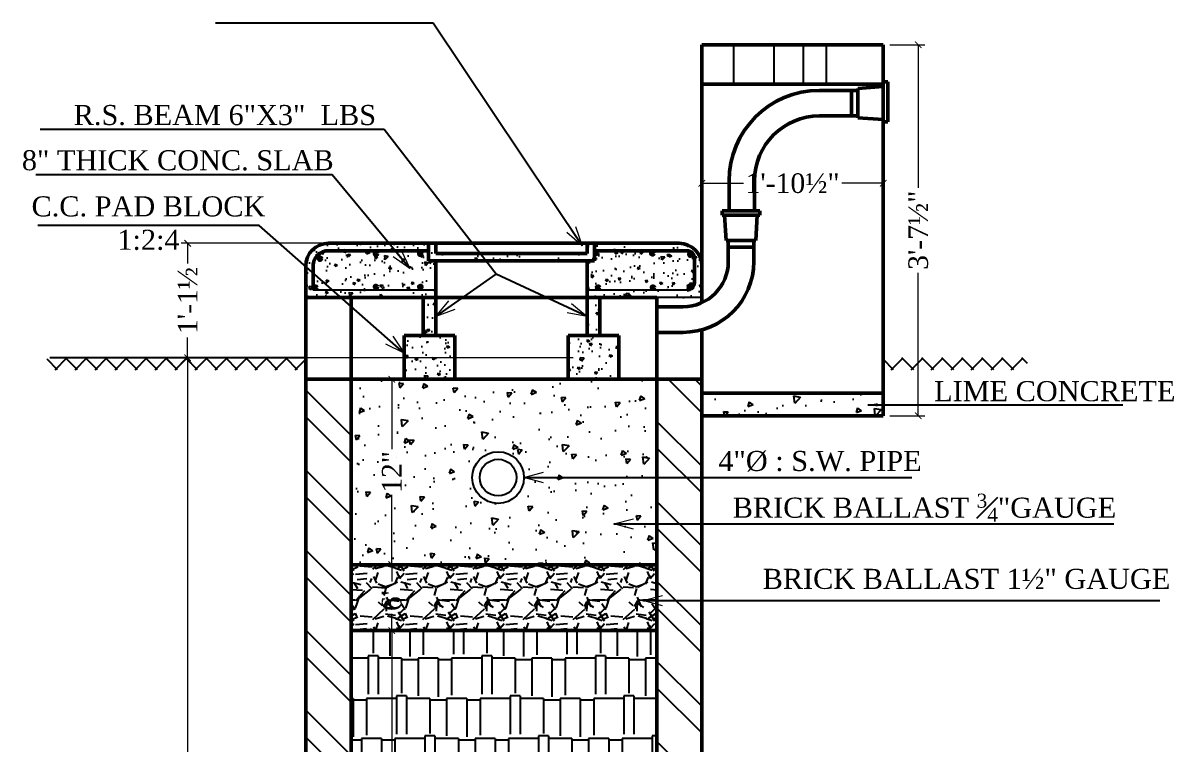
# Model space of a CAD drawing. Header units: inches. Extents: x 137014 to 144844, y -150241 to -148176.
# Drawn here: x 137603.2 to 137884.6, y -149700 to -149523.5 of the extents above; entities that cross this region are included whole.
import ezdxf

# ---------------------------------------------------------------- set-up
doc = ezdxf.new("R2010")
doc.units = ezdxf.units.IN
doc.header["$LTSCALE"] = 15
doc.header["$MEASUREMENT"] = 0
doc.header["$PDMODE"] = 2
doc.layers.get('0').update_dxf_attribs({"linetype": 'CONTINUOUS'})
doc.layers.get('Defpoints').update_dxf_attribs({"linetype": 'CONTINUOUS'})
doc.layers.add('DIM', color=255, linetype='CONTINUOUS')
doc.layers.add('w text', color=96, linetype='CONTINUOUS')
for name, color, linetype, lineweight in [('DiMaNsIoN', 251, 'CONTINUOUS', 5), ('DIMENSION', 251, 'CONTINUOUS', 15), ('WALLS', 1, 'CONTINUOUS', 50)]:
    doc.layers.add(name, color=color, linetype=linetype, lineweight=lineweight)
doc.styles.add('arial', font='times.ttf')
doc.styles.add('DIM', font='arial.ttf')
doc.styles.add('fine', font='times.ttf', dxfattribs={"height": 4})
doc.styles.add('Wasim', font='romantic.ttf')
doc.dimstyles.new('B-Sec-Dim', dxfattribs={"dimscale": 0.5, "dimtxt": 3, "dimasz": 1, "dimexe": 2, "dimexo": 2, "dimgap": 1, "dimtad": 1, "dimdec": 3, "dimzin": 3, "dimdsep": 46, "dimlunit": 4, "dimtxsty": 'Wasim', "dimblk": 'OPEN30', "dimcen": 1, "dimclrd": 256, "dimclre": 256, "dimclrt": 256, "dimadec": 0, "dimazin": 0, "dimtfac": 0.7, "dimtdec": 3, "dimtofl": 0, "dimtmove": 1, "dimatfit": 3, "dimldrblk": 'OPEN30', "dimfxl": 1, "dimfrac": 1, "dimtolj": 1, "dimtzin": 3, "dimlwd": -1, "dimlwe": -1, "dimarcsym": 0})
doc.dimstyles.new('KHATIB', dxfattribs={"dimtxt": 7.5, "dimasz": 3, "dimexe": 3, "dimexo": 3, "dimgap": 1.5, "dimtad": 0, "dimdec": 4, "dimzin": 0, "dimdsep": 46, "dimlunit": 4, "dimtxsty": 'arial', "dimblk": 'DOT', "dimcen": 0.09, "dimclrd": 2, "dimclre": 2, "dimclrt": 6, "dimadec": 0, "dimazin": 0, "dimtfac": 1, "dimtdec": 4, "dimtofl": 0, "dimtmove": 1, "dimatfit": 3, "dimfxl": 1, "dimtolj": 1, "dimtzin": 0, "dimlwd": -1, "dimlwe": -1, "dimarcsym": 0})
doc.dimstyles.new('Other Origional Dim', dxfattribs={"dimscale": 0, "dimtxt": 7, "dimasz": 3, "dimexe": 1.25, "dimexo": 12, "dimgap": 0, "dimtad": 1, "dimdec": 1, "dimzin": 3, "dimdsep": 46, "dimlunit": 4, "dimtxsty": 'DIM', "dimblk": 'ARCHTICK', "dimcen": 2, "dimdle": 1, "dimclrd": 9, "dimclre": 9, "dimclrt": 3, "dimadec": 1, "dimazin": 0, "dimtm": 1e-09, "dimtfac": 1, "dimtdec": 1, "dimtmove": 1, "dimatfit": 3, "dimfxl": 1, "dimfrac": 1, "dimtolj": 1, "dimtzin": 0, "dimlwd": -1, "dimlwe": -1, "dimarcsym": 0})
pattern_1 = [(230, (336076.557, -93281.618), (-16.532306, 1.44639), [1.728693, -19.015628]), (175, (336076.557, -93281.618), (3.198114, -17.337461), [1.382955, -15.212502]), (280.4514, (336075.18, -93281.497), (-13.334205, -15.891062), [1.469163, -16.160797]), (226.1842, (336076.557, -93286.228), (-24.5991, 3.81509), [2.59304, -28.52344]), (276.6356, (336074.507, -93285.91), (-21.54327, -22.45268), [2.203745, -24.24119]), (171.1842, (336076.557, -93286.228), (-21.543253, -22.4527), [2.07443, -22.818753]), (201, (336074.252, -93285.075), (-13.758257, 9.280062), [1.728693, -19.015628]), (146, (336074.252, -93285.075), (-5.608235, -16.714162), [1.382955, -15.212502]), (251.4514, (336073.106, -93284.302), (-19.366498, -7.434085), [1.469163, -16.160797]), (217.5, (336076.557, -93281.618), (-0.2802755, -7.6729523), [0, -15.028108, 0, -15.442995, 0, -15.2701254]), (187.5, (336076.557, -93281.618), (-6.0635545, -9.0908925), [0, -8.804812, 0, -14.6823697, 0, -5.8199346]), (147.5, (336081.697, -93281.618), (-12.3042046, 0.5198728), [0, -5.7623115, 0, -17.978412, 0, -23.8559695]), (137.5, (336084.002, -93281.618), (-13.442001, -2.307344), [0, -7.491005, 0, -11.939509, 0, -16.941196])]
pattern_2 = [(135, (336076.557, -93286.228), (-12.223709, -12.223709), []), (135, (336076.557, -93278.079), (-12.223709, -12.223709), [])]
pattern_3 = [(230, (336076.557, -93286.228), (-8.266153, 0.7231947), [0.864347, -9.507814]), (175, (336076.557, -93286.228), (1.599057, -8.668731), [0.6914774, -7.606251]), (280.4514, (336075.868, -93286.1675), (-6.6671025, -7.945531), [0.7345817, -8.0803985]), (226.1842, (336076.557, -93288.533), (-12.299551, 1.907544), [1.29652, -14.261721]), (276.6356, (336075.532, -93288.374), (-10.771635, -11.226341), [1.101873, -12.120596]), (171.1842, (336076.557, -93288.533), (-10.771627, -11.22635), [1.037216, -11.409377]), (201, (336075.4046, -93287.9564), (-6.8791287, 4.640031), [0.864347, -9.507814]), (146, (336075.4046, -93287.9564), (-2.8041175, -8.357081), [0.6914774, -7.606251]), (251.4514, (336074.831, -93287.57), (-9.683249, -3.7170424), [0.7345817, -8.0803985]), (217.5, (336076.557, -93286.2277), (-0.14013775, -3.83647615), [0, -7.5140542, 0, -7.7214974, 0, -7.6350627]), (187.5, (336076.557, -93286.2277), (-3.0317772, -4.5454463), [0, -4.402406, 0, -7.3411848, 0, -2.9099673]), (147.5, (336079.127, -93286.2277), (-6.1521023, 0.2599364), [0, -2.8811557, 0, -8.989206, 0, -11.9279848]), (137.5, (336080.2795, -93286.228), (-6.7210007, -1.1536722), [0, -3.7455025, 0, -5.9697547, 0, -8.470598])]
pattern_4 = [(230, (358458.334, -9763.662), (-8.2661532, 0.7231947), [0.8643467, -9.5078139]), (175, (358458.334, -9763.662), (1.5990568, -8.6687307), [0.6914774, -7.6062512]), (280.4514, (358457.645, -9763.602), (-6.6671025, -7.9455308), [0.7345817, -8.0803985]), (226.1842, (358458.334, -9765.967), (-12.2995507, 1.9075442), [1.29652, -14.261721]), (276.6356, (358457.309, -9765.808), (-10.7716353, -11.2263412), [1.1018725, -12.1205958]), (171.1842, (358458.334, -9765.967), (-10.7716265, -11.2263496), [1.037216, -11.4093767]), (201, (358457.1814, -9765.3907), (-6.8791287, 4.6400309), [0.8643467, -9.5078139]), (146, (358457.181, -9765.391), (-2.8041175, -8.3570809), [0.6914774, -7.6062512]), (251.4514, (358456.608, -9765.004), (-9.683249, -3.7170424), [0.7345817, -8.0803985]), (217.5, (358458.3338, -9763.662), (-0.14013775, -3.83647615), [0, -7.51405417, 0, -7.72149738, 0, -7.6350627]), (187.5, (358458.334, -9763.662), (-3.03177723, -4.54544627), [0, -4.40240597, 0, -7.34118483, 0, -2.9099673]), (147.5, (358460.9038, -9763.662), (-6.1521023, 0.25993639), [0, -2.88115574, 0, -8.9892059, 0, -11.92798477]), (137.5, (358462.0563, -9763.662), (-6.7210007, -1.15367218), [0, -3.74550246, 0, -5.9697547, 0, -8.47059788])]

# ---------------------------------------------------------------- blocks, each defined once
blk = doc.blocks.new('_ARCHTICK')
at = {"color": 0, "linetype": 'ByBlock', "const_width": 0.15}
blk.add_lwpolyline([(-0.5, -0.5), (0.5, 0.5)], dxfattribs=at)
blk = doc.blocks.new('*D15')
at = {"layer": 'Defpoints', "color": 0, "ltscale": 2, "transparency": 16777216}
for p in [(332038.01, -82069.82), (332081.03, -82069.82), (332074.11, -82104.8)]:
    blk.add_point(p, dxfattribs=at)
at = {"layer": 'DIMENSION', "color": 251, "lineweight": 0, "ltscale": 2, "transparency": 16777216}
for p, q in [((332079.03, -82069.82), (332036.01, -82069.82)), ((332038.01, -82069.82), (332038.01, -82075.99)), ((332038.01, -82104.8), (332038.01, -82098.63)), ((332072.11, -82104.8), (332036.01, -82104.8))]:
    blk.add_line(p, q, dxfattribs=at)
at = {"layer": 'DIMENSION', "color": 251, "lineweight": 0, "ltscale": 2, "transparency": 16777216, "xscale": 2, "yscale": 2, "zscale": 2}
for p, rotation in [((332038.01, -82069.82), 90), ((332038.01, -82104.8), 270)]:
    blk.add_blockref('_ARCHTICK', p, dxfattribs=dict(at, rotation=rotation))
at = {"layer": 'DIMENSION', "color": 254, "lineweight": 0, "ltscale": 2, "transparency": 16777216, "insert": (332038.01, -82087.31), "char_height": 6, "attachment_point": 5, "rotation": 90, "style": 'arial'}
blk.add_mtext("\\A1;1'-1½", dxfattribs=at)
blk = doc.blocks.new('_Open30')
at = {"color": 0, "linetype": 'ByBlock', "lineweight": -2}
for p, q in [((-1, 0.268), (0, 0)), ((0, 0), (-1, -0.268)), ((0, 0), (-1, 0))]:
    blk.add_line(p, q, dxfattribs=at)
blk = doc.blocks.new('*D21')
at = {"layer": 'Defpoints', "color": 0, "ltscale": 2, "transparency": 16777216}
for p in [(332097.17, -82111.33), (332097.17, -82168.03), (332100.38, -82168.03)]:
    blk.add_point(p, dxfattribs=at)
at = {"layer": 'DIMENSION', "color": 251, "lineweight": 0, "ltscale": 2, "transparency": 16777216}
for p, q in [((332099.17, -82111.33), (332102.38, -82111.33)), ((332100.38, -82111.33), (332100.38, -82132.68)), ((332100.38, -82168.03), (332100.38, -82146.68)), ((332099.17, -82168.03), (332102.38, -82168.03))]:
    blk.add_line(p, q, dxfattribs=at)
at = {"layer": 'DIMENSION', "color": 251, "lineweight": 0, "ltscale": 2, "transparency": 16777216, "xscale": 2, "yscale": 2, "zscale": 2}
for p, rotation in [((332100.38, -82111.33), 90), ((332100.38, -82168.03), 270)]:
    blk.add_blockref('_ARCHTICK', p, dxfattribs=dict(at, rotation=rotation))
at = {"layer": 'DIMENSION', "color": 254, "lineweight": 0, "ltscale": 2, "transparency": 16777216, "insert": (332100.38, -82139.68), "char_height": 6, "attachment_point": 5, "rotation": 90, "style": 'arial'}
blk.add_mtext('\\A1;12"', dxfattribs=at)
blk = doc.blocks.new('*D10')
at = {"layer": 'Defpoints', "color": 0, "ltscale": 2, "transparency": 16777216}
for p in [(332103.58, -82168.03), (332100.38, -82188.16), (332100.38, -82188.16)]:
    blk.add_point(p, dxfattribs=at)
at = {"layer": 'DIMENSION', "color": 251, "lineweight": 0, "ltscale": 2, "transparency": 16777216}
for p, q in [((332101.58, -82168.03), (332098.38, -82168.03)), ((332100.38, -82168.03), (332100.38, -82173.13)), ((332100.38, -82188.16), (332100.38, -82183.06))]:
    blk.add_line(p, q, dxfattribs=at)
at = {"layer": 'DIMENSION', "color": 251, "lineweight": 0, "ltscale": 2, "transparency": 16777216, "xscale": 2, "yscale": 2, "zscale": 2}
for p, rotation in [((332100.38, -82168.03), 90), ((332100.38, -82188.16), 270)]:
    blk.add_blockref('_ARCHTICK', p, dxfattribs=dict(at, rotation=rotation))
at = {"layer": 'DIMENSION', "color": 254, "lineweight": 0, "ltscale": 2, "transparency": 16777216, "insert": (332100.38, -82178.09), "char_height": 6, "attachment_point": 5, "rotation": 90, "style": 'arial'}
blk.add_mtext('\\A1;6"', dxfattribs=at)
blk = doc.blocks.new('*D11')
at = {"layer": 'Defpoints', "color": 0, "ltscale": 2, "transparency": 16777216}
for p in [(332100.38, -82188.16), (332100.38, -82330.34), (332100.38, -82330.34)]:
    blk.add_point(p, dxfattribs=at)
at = {"layer": 'DIMENSION', "color": 251, "lineweight": 0, "ltscale": 2, "transparency": 16777216}
for p, q in [((332100.38, -82188.16), (332100.38, -82249.78)), ((332100.38, -82330.34), (332100.38, -82268.72))]:
    blk.add_line(p, q, dxfattribs=at)
at = {"layer": 'DIMENSION', "color": 251, "lineweight": 0, "ltscale": 2, "transparency": 16777216, "xscale": 2, "yscale": 2, "zscale": 2}
for p, rotation in [((332100.38, -82188.16), 90), ((332100.38, -82330.34), 270)]:
    blk.add_blockref('_ARCHTICK', p, dxfattribs=dict(at, rotation=rotation))
at = {"layer": 'DIMENSION', "color": 254, "lineweight": 0, "ltscale": 2, "transparency": 16777216, "insert": (332100.38, -82259.25), "char_height": 6, "attachment_point": 5, "rotation": 90, "style": 'arial'}
blk.add_mtext('\\A1;3\'-6"', dxfattribs=at)
blk = doc.blocks.new('*D13')
at = {"layer": 'Defpoints', "color": 0, "ltscale": 2, "transparency": 16777216}
for p in [(332157.83, -82104.8), (332038.01, -82395.43), (332067.2, -82395.43)]:
    blk.add_point(p, dxfattribs=at)
at = {"layer": 'DIMENSION', "color": 251, "lineweight": 0, "ltscale": 2, "transparency": 16777216}
for p, q in [((332155.83, -82104.8), (332036.01, -82104.8)), ((332038.01, -82104.8), (332038.01, -82243.81)), ((332038.01, -82395.43), (332038.01, -82256.43)), ((332065.2, -82395.43), (332036.01, -82395.43))]:
    blk.add_line(p, q, dxfattribs=at)
at = {"layer": 'DIMENSION', "color": 251, "lineweight": 0, "ltscale": 2, "transparency": 16777216, "xscale": 2, "yscale": 2, "zscale": 2}
for p, rotation in [((332038.01, -82104.8), 90), ((332038.01, -82395.43), 270)]:
    blk.add_blockref('_ARCHTICK', p, dxfattribs=dict(at, rotation=rotation))
at = {"layer": 'DIMENSION', "color": 254, "lineweight": 0, "ltscale": 2, "transparency": 16777216, "insert": (332038.01, -82250.12), "char_height": 6, "attachment_point": 5, "rotation": 90, "style": 'arial'}
blk.add_mtext("\\A1;10'", dxfattribs=at)
blk = doc.blocks.new('*D23')
at = {"layer": 'Defpoints', "color": 0, "ltscale": 2, "transparency": 16777216}
for p in [(332195.12, -82049.95), (332250.58, -82049.95), (332250.58, -82051.49)]:
    blk.add_point(p, dxfattribs=at)
at = {"layer": 'DIMENSION', "color": 251, "lineweight": 0, "ltscale": 2, "transparency": 16777216}
for p, q in [((332195.12, -82051.49), (332207.83, -82051.49)), ((332195.12, -82051.95), (332195.12, -82053.49)), ((332250.58, -82051.49), (332237.87, -82051.49)), ((332250.58, -82051.95), (332250.58, -82053.49))]:
    blk.add_line(p, q, dxfattribs=at)
at = {"layer": 'DIMENSION', "color": 251, "lineweight": 0, "ltscale": 2, "transparency": 16777216, "xscale": 2, "yscale": 2, "zscale": 2, "rotation": 180}
blk.add_blockref('_ARCHTICK', (332195.12, -82051.49), dxfattribs=at)
at = {"layer": 'DIMENSION', "color": 251, "lineweight": 0, "ltscale": 2, "transparency": 16777216, "xscale": 2, "yscale": 2, "zscale": 2}
blk.add_blockref('_ARCHTICK', (332250.58, -82051.49), dxfattribs=at)
at = {"layer": 'DIMENSION', "color": 254, "lineweight": 0, "ltscale": 2, "transparency": 16777216, "insert": (332222.85, -82051.49), "char_height": 6, "attachment_point": 5, "style": 'arial'}
blk.add_mtext('\\A1;1\'-10½"', dxfattribs=at)
blk = doc.blocks.new('*D24')
at = {"layer": 'Defpoints', "color": 0, "ltscale": 2, "transparency": 16777216}
for p in [(332250.58, -82009.14), (332250.58, -82122.52), (332261.27, -82122.52)]:
    blk.add_point(p, dxfattribs=at)
at = {"layer": 'DIMENSION', "color": 251, "lineweight": 0, "ltscale": 2, "transparency": 16777216}
for p, q in [((332252.58, -82009.14), (332263.27, -82009.14)), ((332261.27, -82009.14), (332261.27, -82052.86)), ((332261.27, -82122.52), (332261.27, -82078.8)), ((332252.58, -82122.52), (332263.27, -82122.52))]:
    blk.add_line(p, q, dxfattribs=at)
at = {"layer": 'DIMENSION', "color": 251, "lineweight": 0, "ltscale": 2, "transparency": 16777216, "xscale": 2, "yscale": 2, "zscale": 2}
for p, rotation in [((332261.27, -82009.14), 90), ((332261.27, -82122.52), 270)]:
    blk.add_blockref('_ARCHTICK', p, dxfattribs=dict(at, rotation=rotation))
at = {"layer": 'DIMENSION', "color": 254, "lineweight": 0, "ltscale": 2, "transparency": 16777216, "insert": (332261.27, -82065.83), "char_height": 6, "attachment_point": 5, "rotation": 90, "style": 'arial'}
blk.add_mtext('\\A1;3\'-7½"', dxfattribs=at)
blk = doc.blocks.new('GERG45')
at = {"layer": 'DIM'}
h = blk.add_hatch(dxfattribs=at)
h.set_pattern_fill('AR-CONC', color=9, scale=1.152462, angle=180, style=0)
h.set_pattern_definition(pattern_3)
h.paths.add_polyline_path([(332081.02617, -82069.81673, 0.414213562), (332074.1114, -82076.7315), (332074.1114, -82086.37753), (332081.02617, -82086.37753)])
h = blk.add_hatch(dxfattribs=at)
h.set_pattern_fill('AR-CONC', color=9, scale=1.152462, angle=180, style=0)
h.set_pattern_definition(pattern_3)
edge = h.paths.add_edge_path()
edge.add_line((332113.8339, -82086.37753), (332113.8339, -82075.18835))
edge.add_line((332113.8339, -82075.18835), (332160.09795, -82075.18835))
edge.add_line((332160.09795, -82075.18835), (332160.09795, -82086.37753))
edge.add_line((332160.09795, -82086.37753), (332188.33212, -82086.37753))
edge.add_line((332188.33212, -82086.37753), (332188.33212, -82069.81789))
edge.add_arc((332188.20517, -82076.7315), 6.91477, 88.9480257, 90)
edge.add_line((332188.20517, -82069.81673), (332160.09795, -82069.81673))
edge.add_line((332160.09795, -82069.81673), (332160.09795, -82072.9283))
edge.add_line((332160.09795, -82072.9283), (332113.8339, -82072.9283))
edge.add_line((332113.8339, -82072.9283), (332113.8339, -82069.81673))
edge.add_line((332113.8339, -82069.81673), (332081.02617, -82069.81673))
edge.add_line((332081.02617, -82069.81673), (332081.02617, -82086.37753))
edge.add_line((332081.02617, -82086.37753), (332113.8339, -82086.37753))
h = blk.add_hatch(dxfattribs=at)
h.set_pattern_fill('AR-CONC', color=9, scale=1.152462, angle=180, style=0)
h.set_pattern_definition(pattern_3)
h.paths.add_polyline_path([(332195.11994, -82076.7315, 0.408846089), (332188.33212, -82069.81789), (332188.33212, -82086.37753), (332195.11994, -82086.37753)])
h = blk.add_hatch(dxfattribs=at)
h.set_pattern_fill('AR-CONC', color=9, scale=1.152462, angle=180, style=0)
h.set_pattern_definition(pattern_4)
h.paths.add_polyline_path([(332113.8339, -82086.37753), (332109.9574, -82086.37753), (332109.9574, -82098.00702), (332113.8339, -82098.00702)])
h = blk.add_hatch(dxfattribs=at)
h.set_pattern_fill('AR-CONC', color=9, scale=1.152462, angle=180, style=0)
h.set_pattern_definition(pattern_4)
h.paths.add_polyline_path([(332163.97445, -82086.37753), (332160.09795, -82086.37753), (332160.09795, -82098.00702), (332163.97445, -82098.00702)])
h = blk.add_hatch(dxfattribs=at)
h.set_pattern_fill('AR-CONC', color=9, scale=1.152462, angle=180, style=0)
h.set_pattern_definition(pattern_4)
h.paths.add_polyline_path([(332104.14266, -82098.00702), (332104.14266, -82111.33221), (332119.64865, -82111.33221), (332119.64865, -82098.00702)])
h = blk.add_hatch(dxfattribs=at)
h.set_pattern_fill('AR-CONC', color=9, scale=1.152462, angle=180, style=0)
h.set_pattern_definition(pattern_4)
h.paths.add_polyline_path([(332154.2832, -82098.00702), (332154.2832, -82111.33221), (332169.7892, -82111.33221), (332169.7892, -82098.00702)])
h = blk.add_hatch(dxfattribs=at)
h.set_pattern_fill('ANSI37', color=9, scale=34.573869, style=0)
h.set_pattern_definition([(45, (335821.0583, -93281.618), (-3.0559271, 3.0559271), []), (135, (335821.0583, -93281.618), (-3.0559271, -3.0559271), [])])
h.paths.add_polyline_path([(332039.11271, -82108.43492), (332039.11271, -82104.80203), (331995.08024, -82104.80203), (331995.08024, -82108.43492)])
h = blk.add_hatch(dxfattribs=at)
h.set_pattern_fill('ANSI37', color=9, scale=34.573869, style=0)
h.set_pattern_definition([(45, (335857.7484, -93281.618), (-3.0559271, 3.0559271), []), (135, (335857.7484, -93281.618), (-3.0559271, -3.0559271), [])])
h.paths.add_polyline_path([(332074.1114, -82108.43492), (332074.1114, -82104.80203), (332031.77031, -82104.80203), (332031.77031, -82108.43492)])
h = blk.add_hatch(dxfattribs=at)
h.set_pattern_fill('ANSI37', color=9, scale=34.573869, style=0)
h.set_pattern_definition([(45, (336076.557, -93281.618), (-3.0559271, 3.0559271), []), (135, (336076.557, -93281.618), (-3.0559271, -3.0559271), [])])
h.paths.add_polyline_path([(332294.6114, -82108.43492), (332294.6114, -82104.80203), (332250.57893, -82104.80203), (332250.57893, -82108.43492)])
h = blk.add_hatch(dxfattribs=at)
h.set_pattern_fill('ANSI32', color=9, scale=46.098492, angle=90, style=0)
h.set_pattern_definition(pattern_2)
h.paths.add_polyline_path([(332074.1114, -82334.94571), (332087.94095, -82334.94571), (332087.94095, -82111.33221), (332074.1114, -82111.33221)])
h = blk.add_hatch(dxfattribs=at)
h.set_pattern_fill('AR-CONC', color=9, scale=2.304925, angle=180, style=0)
h.set_pattern_definition(pattern_1)
edge = h.paths.add_edge_path()
edge.add_arc((332132.88829, -82141.39642), 7.8934, 0, 360)
h.paths.add_polyline_path([(332181.41735, -82111.33221), (332087.94095, -82111.33221), (332087.94095, -82168.02964), (332181.41735, -82168.02964)])
h = blk.add_hatch(dxfattribs=at)
h.set_pattern_fill('ANSI32', color=9, scale=46.098492, angle=90, style=0)
h.set_pattern_definition(pattern_2)
h.paths.add_polyline_path([(332181.41735, -82336.15061), (332195.11994, -82336.15061), (332195.11994, -82111.33221), (332181.41735, -82111.33221)])
h = blk.add_hatch(dxfattribs=at)
h.set_pattern_fill('AR-CONC', color=9, scale=2.304925, angle=180, style=0)
h.set_pattern_definition(pattern_1)
h.paths.add_polyline_path([(332250.57893, -82115.65116), (332195.11994, -82115.65116), (332195.11994, -82122.5247), (332250.57893, -82122.5247)])
h = blk.add_hatch(dxfattribs=at)
h.set_pattern_fill('GRAVEL', color=9, scale=15.314563, angle=180, style=0)
h.set_pattern_definition([(48.0128, (354484.69, -25857.6035), (122.516475852, 137.831086338), [2.06036, -203.9760105]), (4.9697, (354486.06834, -25856.072), (-183.774770492, -15.314429736), [3.5356425, -350.0285003]), (312.5104, (354489.5907, -25855.7657), (-153.145486513, 168.46032436), [2.493027, -246.8099852]), (87.2737, (354495.5634, -25851.9371), (-15.314501879, -306.291261832), [3.219703, -318.7505425]), (112.8337, (354495.7165, -25848.721), (76.572966026, -183.774699437), [3.1571737, -312.560626]), (177.2737, (354494.49135, -25845.81125), (306.291261832, -15.314501879), [3.219703, -318.7505425]), (217.6942, (354491.2753, -25845.6581), (199.0894297493, 153.1454817165), [4.2578926, -421.5310304]), (252.2553, (354487.9061, -25848.2616), (-107.202104886, -336.920325329), [4.019889, -397.9691466]), (301.4296, (354486.6809, -25852.0902), (122.516629029, -199.0892412404), [3.230607, -319.830449]), (355.2364, (354488.3655, -25854.8468), (-168.460206015, 15.314433192), [3.6882368, -180.723527]), (42.3974, (354492.041, -25855.15313), (183.774866967, 168.4600702625), [4.76969, -472.1996598]), (318.8141, (354480.402, -25851.784), (107.20198519, -91.88733605), [1.6279533, -161.1680705]), (351.4692, (354481.6271, -25852.85595), (-199.089290987, 30.62924687), [3.0971713, -306.620689]), (45, (354484.69, -25853.315), (4e-15, 15.3145676), [2.1658008, -19.492253]), (23.1986, (354485.762, -25855.1531), (-76.572810204, -30.62914603), [1.1663265, -115.465908]), (111.8014, (354486.834, -25854.6937), (15.3145615, -45.94369278), [1.6494244, -80.8220236]), (210.9638, (354486.2215, -25853.1622), (-45.94365831, -30.62916377), [2.678961, -86.6195198]), (341.5651, (354483.9243, -25854.5405), (-30.6291324, 15.3145384), [1.9371544, -46.491751]), (196.3895, (354495.7165, -25854.6937), (-153.145662325, -45.943576951), [2.7137405, -268.6610026]), (250.3462, (354493.113, -25855.4594), (61.258178678, 168.460224229), [2.2766782, -225.39067]), (113.1986, (354483.9243, -25857.6035), (30.62914603, -76.572810204), [2.3326376, -114.2995967]), (163.6105, (354483.0054, -25855.4594), (153.145662325, -45.943576951), [2.7137405, -268.6610026]), (159.444, (354495.7165, -25845.1987), (76.572842577, -30.62906442), [2.6169525, -128.230734]), (114.7751, (354493.2662, -25844.2798), (76.57269471, -168.460243927), [2.1927085, -217.0784613]), (246.8014, (354483.7712, -25842.289), (-30.62914603, -76.572810204), [2.3326376, -114.2995967]), (197.354, (354482.8523, -25844.4329), (199.089348176, 61.258167267), [2.5671955, -254.151664]), (249.444, (354491.2753, -25842.2889), (30.62906442, 76.572842577), [1.3084763, -129.53921]), (281.3099, (354484.69, -25842.289), (15.3145266, -61.25826298), [0.7808896, -77.3083575]), (345.9638, (354484.843, -25843.0546), (-45.94369696, 15.31453312), [3.1571737, -59.986377]), (6.009, (354487.9061, -25843.82036), (-153.145624842, -15.314552413), [2.9258472, -289.658463]), (123.6901, (354486.2215, -25851.784), (15.3145833, -30.62911896), [2.208697, -53.0087406]), (173.1572, (354484.9963, -25849.9462), (-260.347559, 30.629248216), [3.856115, -381.7547307]), (240.9454, (354481.1677, -25849.4867), (61.25825188, 107.20194595), [1.576726, -156.0963467]), (270, (354480.402, -25850.865), (15.314563, -15.314563), [0.9188738, -14.395689]), (300.2564, (354488.2124, -25844.2798), (-61.258173157, 107.20197767), [2.1275603, -210.6291467]), (228.0128, (354489.2844, -25846.1175), (-122.516475852, -137.831086338), [4.12072, -201.9156505]), (180, (354486.528, -25849.18), (-15.314563, -15.314563), [3.9817863, -11.3327765]), (145.3048, (354482.546, -25849.1805), (153.145540736, -107.202071912), [2.4214468, -239.7230487]), (74.0546, (354480.555, -25847.8021), (15.31456117, 61.2582534), [2.229831, -109.2618713]), (27.646, (354481.1677, -25845.6581), (290.9766302375, 153.145746781), [3.630547, -359.424735]), (355.4261, (354484.38373, -25843.9735), (199.089325805, -15.314483248), [3.840877, -380.2464147])])
h.paths.add_polyline_path([(332181.41735, -82168.02964), (332087.94095, -82168.02964), (332087.94095, -82188.15978), (332181.41735, -82188.15978)])
h = blk.add_hatch(dxfattribs=at)
h.set_pattern_fill('AR-RSHKE', color=9, scale=1.020971, angle=180, style=0)
h.set_pattern_definition([(180, (354495.717, -25842.289), (-26.0347569, -12.2516503), [6.1258251, -5.1048543, 7.146796, -3.0629126, 9.1887377, -4.0838834]), (180, (354489.591, -25842.799), (-26.0347569, -12.2516503), [5.1048543, -19.3984463, 4.0838834, -6.125825]), (180, (354477.339, -25841.523), (-26.0347569, -12.2516503), [3.0629126, -31.6500966]), (270, (354495.7165, -25842.289), (8.6782523, -12.2516503), [11.741165, -37.265436]), (270, (354489.591, -25842.289), (8.6782523, -12.2516503), [11.485922, -37.520679]), (270, (354484.486, -25842.289), (8.6782523, -12.2516503), [10.720194, -38.286407]), (270, (354477.339, -25841.523), (8.6782523, -12.2516503), [11.741165, -37.265436]), (270, (354474.276, -25841.523), (8.6782523, -12.2516503), [11.741165, -37.265436]), (270, (354465.087, -25842.289), (8.6782523, -12.2516503), [11.2306794, -37.775922])])
h.paths.add_polyline_path([(332181.41735, -82188.15978), (332087.94095, -82188.15978), (332087.94095, -82330.33587), (332181.41735, -82330.33587)])
at = {"layer": 'WALLS'}
for points in [[(332078.41167, -82073.97836, 1), (332078.41167, -82074.98563, 1)], [(332095.54893, -82072.538, 1), (332095.54893, -82073.54528, 1)], [(332109.12917, -82072.538, 1), (332109.12917, -82073.54528, 1)], [(332163.02319, -82072.18337, 1), (332163.02319, -82073.19064, 1)], [(332180.01524, -82072.39, 1), (332180.01524, -82073.39727, 1)], [(332191.57801, -82072.78377, 1), (332191.57801, -82073.79105, 1)], [(332077.07714, -82082.87286, 1), (332077.07714, -82083.88013, 1)], [(332095.54893, -82082.63248, 1), (332095.54893, -82083.63976, 1)], [(332109.12917, -82082.63248, 1), (332109.12917, -82083.63976, 1)], [(332163.45014, -82082.87286, 1), (332163.45014, -82083.88013, 1)], [(332180.20097, -82082.87286, 1), (332180.20097, -82083.88013, 1)], [(332191.46091, -82082.55354, 1), (332191.46091, -82083.56081, 1)]]:
    blk.add_hatch(color=9, dxfattribs=at).paths.add_polyline_path(points)
at = {"layer": 'DIM'}
for p, q in [((332204.81885, -82009.13914), (332204.81885, -82021.18511)), ((332217.09843, -82009.13914), (332217.09843, -82021.18511)), ((332226.0768, -82009.13914), (332226.0768, -82021.18511)), ((332233.14435, -82009.13914), (332233.14435, -82021.18511))]:
    blk.add_line(p, q, dxfattribs=at)
at = {"layer": 'DIM', "ltscale": 8}
for p, q in [((332098.1033, -82035.0396), (331992.99778, -82035.0396)), ((332132.23762, -82079.2209), (332098.1033, -82035.0396)), ((332074.1114, -82104.80203), (331995.92359, -82104.80203))]:
    blk.add_line(p, q, dxfattribs=at)
at = {"layer": 'DIM', "color": 1}
for p, q in [((332113.8339, -82084.11747), (332076.37145, -82084.11747)), ((332190.55496, -82084.11747), (332160.09795, -82084.11747)), ((332195.11994, -82086.37753), (332181.41735, -82086.37753))]:
    blk.add_line(p, q, dxfattribs=at)
at = {"layer": 'w text'}
for radius in [7.8934, 5.58848]:
    blk.add_circle((332132.88829, -82141.39642), radius, dxfattribs=at)
at = {"layer": 'WALLS'}
for p, q in [((332195.11994, -82076.7315), (332195.11994, -82009.13914)), ((332195.11994, -82009.13914), (332250.57893, -82009.13914)), ((332250.57893, -82009.13914), (332250.57893, -82122.5247)), ((332195.11994, -82021.18511), (332250.57893, -82021.18511)), ((332250.57893, -82021.93423), (332242.82642, -82022.49837)), ((332242.82642, -82031.52002), (332242.82642, -82022.49837)), ((332250.57893, -82020.49086), (332251.92395, -82020.49086)), ((332250.57893, -82021.18511), (332250.57893, -82032.72641)), ((332251.92395, -82020.49086), (332251.92395, -82032.72641)), ((332240.76989, -82023.10641), (332231.09195, -82023.10641)), ((332242.82642, -82023.10641), (332240.76989, -82023.10641)), ((332240.84197, -82030.91198), (332231.09173, -82030.912)), ((332242.82642, -82030.91198), (332240.84197, -82030.91198)), ((332250.57893, -82031.9773), (332242.82642, -82031.52002)), ((332251.92395, -82032.72641), (332250.57893, -82032.72641)), ((332203.43286, -82050.7655), (332203.43286, -82059.90906)), ((332211.23845, -82050.7638), (332211.23843, -82059.90906)), ((332201.29624, -82061.25408), (332201.29624, -82059.90906)), ((332201.29624, -82059.90906), (332212.83586, -82059.90906)), ((332201.29624, -82061.25408), (332212.83586, -82061.25408)), ((332202.04368, -82061.25408), (332202.60782, -82069.00659)), ((332212.08674, -82061.25408), (332211.62946, -82069.00659)), ((332212.83586, -82059.90906), (332212.83586, -82061.25408)), ((332081.02617, -82069.81673), (332188.20517, -82069.81673)), ((332111.57385, -82075.18835), (332111.57385, -82069.81673)), ((332113.8339, -82069.81673), (332160.09795, -82069.81673)), ((332113.8339, -82072.9283), (332113.8339, -82069.81673)), ((332160.09795, -82069.81673), (332160.09795, -82072.9283)), ((332162.358, -82069.81673), (332162.358, -82075.18835)), ((332211.62946, -82069.00659), (332202.60782, -82069.00659)), ((332203.21585, -82069.00659), (332203.21585, -82071.06312)), ((332203.21585, -82071.06312), (332203.21585, -82075.38799)), ((332211.02143, -82069.00659), (332211.02143, -82070.99104)), ((332211.02143, -82070.99104), (332211.02143, -82075.40995)), ((332081.02627, -82072.07678), (332111.57385, -82072.07678)), ((332162.358, -82075.18835), (332111.57385, -82075.18835)), ((332160.09795, -82072.9283), (332113.8339, -82072.9283)), ((332113.8339, -82075.18835), (332113.8339, -82086.37753)), ((332160.09795, -82075.18835), (332160.09795, -82086.37753)), ((332162.358, -82072.07678), (332190.55496, -82072.07678)), ((332192.85989, -82081.81255), (332192.85989, -82074.3817)), ((332074.1114, -82086.37753), (332074.1114, -82076.7315)), ((332076.37145, -82084.11747), (332076.37145, -82076.7315)), ((332195.11994, -82086.37753), (332195.11994, -82076.7315)), ((332195.11994, -82087.97297), (332195.11994, -82079.32052)), ((332074.1114, -82395.43266), (332074.1114, -82086.37753)), ((332074.1114, -82086.37753), (332087.94095, -82086.37753)), ((332087.94095, -82336.15061), (332087.94095, -82086.37753)), ((332087.94095, -82086.37753), (332181.41735, -82086.37753)), ((332181.41735, -82089.21754), (332181.41735, -82086.37753)), ((332181.41735, -82089.21754), (332189.38631, -82089.21754)), ((332181.41735, -82089.21754), (332181.41735, -82097.02928)), ((332195.11994, -82395.43266), (332195.11994, -82096.2532)), ((332104.14266, -82098.00702), (332104.14266, -82111.33221)), ((332104.14266, -82098.00702), (332119.64865, -82098.00702)), ((332119.64865, -82098.00702), (332119.64865, -82111.33221)), ((332154.2832, -82098.00702), (332154.2832, -82111.33221)), ((332169.7892, -82098.00702), (332154.2832, -82098.00702)), ((332169.7892, -82098.00702), (332169.7892, -82111.33221)), ((332181.41735, -82336.15061), (332181.41735, -82097.02928)), ((332181.41735, -82097.02928), (332189.38631, -82097.02928)), ((332074.1114, -82111.33221), (332181.41735, -82111.33221)), ((332181.41735, -82111.33221), (332195.11994, -82111.33221)), ((332195.11994, -82115.65116), (332250.57893, -82115.65116)), ((332195.11994, -82122.5247), (332250.57893, -82122.5247)), ((332087.94095, -82168.02964), (332181.41735, -82168.02964)), ((332087.94095, -82188.15978), (332181.41735, -82188.15978))]:
    blk.add_line(p, q, dxfattribs=at)
for points in [[(332242.82642, -82023.10641), (332240.84197, -82023.10641), (332240.84197, -82030.91198), (332242.82642, -82030.91198)], [(332203.21585, -82069.00659), (332203.21585, -82070.99104), (332211.02143, -82070.99104), (332211.02143, -82069.00659)], [(332109.9574, -82098.00702), (332113.8339, -82098.00702), (332113.8339, -82086.37753), (332109.9574, -82086.37753)], [(332163.97445, -82098.00702), (332160.09795, -82098.00702), (332160.09795, -82086.37753), (332163.97445, -82086.37753)]]:
    blk.add_lwpolyline(points, close=True, dxfattribs=at)
at = {"layer": 'WALLS', "color": 1}
for centre in [(332078.41167, -82074.48199), (332095.54893, -82073.04164), (332109.12917, -82073.04164), (332163.02319, -82072.687), (332180.01524, -82072.89364), (332191.57801, -82073.28741), (332077.07714, -82083.37649), (332095.54893, -82083.13612), (332109.12917, -82083.13612), (332163.45014, -82083.37649), (332180.20097, -82083.37649), (332191.46091, -82083.05717)]:
    blk.add_circle(centre, 0.50364, dxfattribs=at)
at = {"layer": 'WALLS'}
for centre, radius, start, end in [((332231.09195, -82050.7655), 27.6591, 90, 180), ((332231.09195, -82050.7655), 19.85351, 90, 180), ((332081.02617, -82076.7315), 6.91477, 90, 180), ((332188.20517, -82076.7315), 6.91477, 0, 90), ((332081.02617, -82076.7315), 4.65472, 89.9988473, 180), ((332190.55496, -82074.3817), 2.30492, 0, 90), ((332189.38631, -82075.38799), 13.82955, 270, 0), ((332189.37581, -82075.38364), 21.64564, 270.0277923, 359.988488), ((332190.55496, -82081.81255), 2.30492, 270, 0)]:
    blk.add_arc(centre, radius, start, end, dxfattribs=at)
at = {"layer": 'DIM', "style": 'fine'}
blk.add_text('4"%%C : S.W. PIPE', height=6.1258251, dxfattribs=at).set_placement((332200.16714, -82139.39015))
at = {"layer": 'DIM', "char_height": 6.1258251, "attachment_point": 8, "style": 'fine'}
for s, insert in [('\\A1;R.S. BEAM 6"X3"  LBS', (332049.40074, -82033.81867)), ('\\A1;8" THICK CONC. SLAB', (332035.00266, -82047.63703)), ('\\A1;C.C. PAD BLOCK \\P1:2:4', (332026.04791, -82071.94128)), ('\\A1;LIME CONCRETE', (332302.97704, -82118.14881)), ('\\A1;BRICK BALLAST {\\H0.7x;\\S3#4;}"GAUGE', (332263.15608, -82154.88601)), ('\\A1;BRICK BALLAST 1½" GAUGE', (332275.99667, -82175.50022))]:
    blk.add_mtext(s, dxfattribs=dict(at, insert=insert))
at = {"layer": 'DIMENSION', "lineweight": 0, "ltscale": 2}
for base, p1, p2, text, picture, middle in [((332261.27132, -82122.5247), (332250.57893, -82009.13914), (332250.57893, -82122.5247), '3\'-7½"', '*D24', (332261.27132, -82065.83192)), ((332038.00872, -82069.81673), (332074.1114, -82104.80203), (332081.02617, -82069.81673), "1'-1½", '*D15', (332038.00872, -82087.30938)), ((332038.00872, -82395.43266), (332157.82545, -82104.80203), (332067.19663, -82395.43266), "10'", '*D13', (332038.00872, -82250.11735)), ((332100.37563, -82168.02964), (332097.17489, -82111.33221), (332097.17489, -82168.02964), '12"', '*D21', (332100.37563, -82139.68093)), ((332100.37563, -82188.15978), (332103.57637, -82168.02964), (332100.37563, -82188.15978), '6"', '*D10', (332100.37563, -82178.09471)), ((332100.37563, -82330.33587), (332100.37563, -82188.15978), (332100.37563, -82330.33587), '3\'-6"', '*D11', (332100.37563, -82259.24782))]:
    dim = blk.add_linear_dim(base=base, p1=p1, p2=p2, angle=90, text=text, dimstyle='KHATIB', override={"dimtxt": 6, "dimasz": 2, "dimexe": 2, "dimexo": 2, "dimblk1": 'ARCHTICK', "dimblk2": 'ARCHTICK', "dimsah": 1, "dimclrd": 251, "dimclre": 251, "dimclrt": 254, "dimlwd": 0, "dimlwe": 0}, dxfattribs=at)
    dim.commit()
    dim.dimension.update_dxf_attribs({"geometry": picture, "text_midpoint": middle})
dim = blk.add_linear_dim(base=(332250.57893, -82051.48986), p1=(332195.11994, -82049.95058), p2=(332250.57893, -82049.95058), text='1\'-10½"', dimstyle='KHATIB', override={"dimtxt": 6, "dimasz": 2, "dimexe": 2, "dimexo": 2, "dimblk1": 'ARCHTICK', "dimblk2": 'ARCHTICK', "dimsah": 1, "dimclrd": 251, "dimclre": 251, "dimclrt": 254, "dimlwd": 0, "dimlwe": 0}, dxfattribs=at)
dim.commit()
dim.dimension.update_dxf_attribs({"geometry": '*D23', "text_midpoint": (332222.84944, -82051.48986)})
at = {"layer": 'DIM', "ltscale": 8}
for points in [[(332158.54451, -82070.57559), (332113.04603, -82002.51854), (332046.48699, -82002.51854)], [(332105.85805, -82077.5452), (332082.19494, -82048.93903), (331991.64977, -82048.93903)], [(332104.14266, -82103.38304), (332059.86732, -82064.37649), (331992.21149, -82064.37649)], [(332113.8339, -82092.19227), (332132.23762, -82079.2209)], [(332160.09795, -82092.19227), (332132.23762, -82079.2209)], [(332140.78169, -82141.39642), (332259.28799, -82141.39642)], [(332168.23649, -82155.5741), (332320.98848, -82155.5741)], [(332177.07019, -82178.98946), (332335.04395, -82178.98946)]]:
    blk.add_leader(points, dimstyle='B-Sec-Dim', override={"dimtxt": 1.5, "dimasz": 12, "dimtad": 0, "dimfxl": 3, "dimfxlon": 1}, dxfattribs=at)
at = {"layer": 'DIM'}
blk.add_leader([(332245.81914, -82119.18387), (332323.73657, -82119.18387)], dimstyle='Other Origional Dim', override={"dimscale": 1, "dimtad": 0, "dimfxl": 0.125, "dimfxlon": 1}, dxfattribs=at)

msp = doc.modelspace()

# ---------------------------------------------------------------- block references
at = {"layer": 'DiMaNsIoN', "xscale": 0.7999999999992724, "yscale": 0.7999999999992724, "zscale": 0.7999999999992724}
msp.add_blockref('GERG45', (-127986.93598, -83921.51576), dxfattribs=at)

doc.saveas('drawing.dxf')
